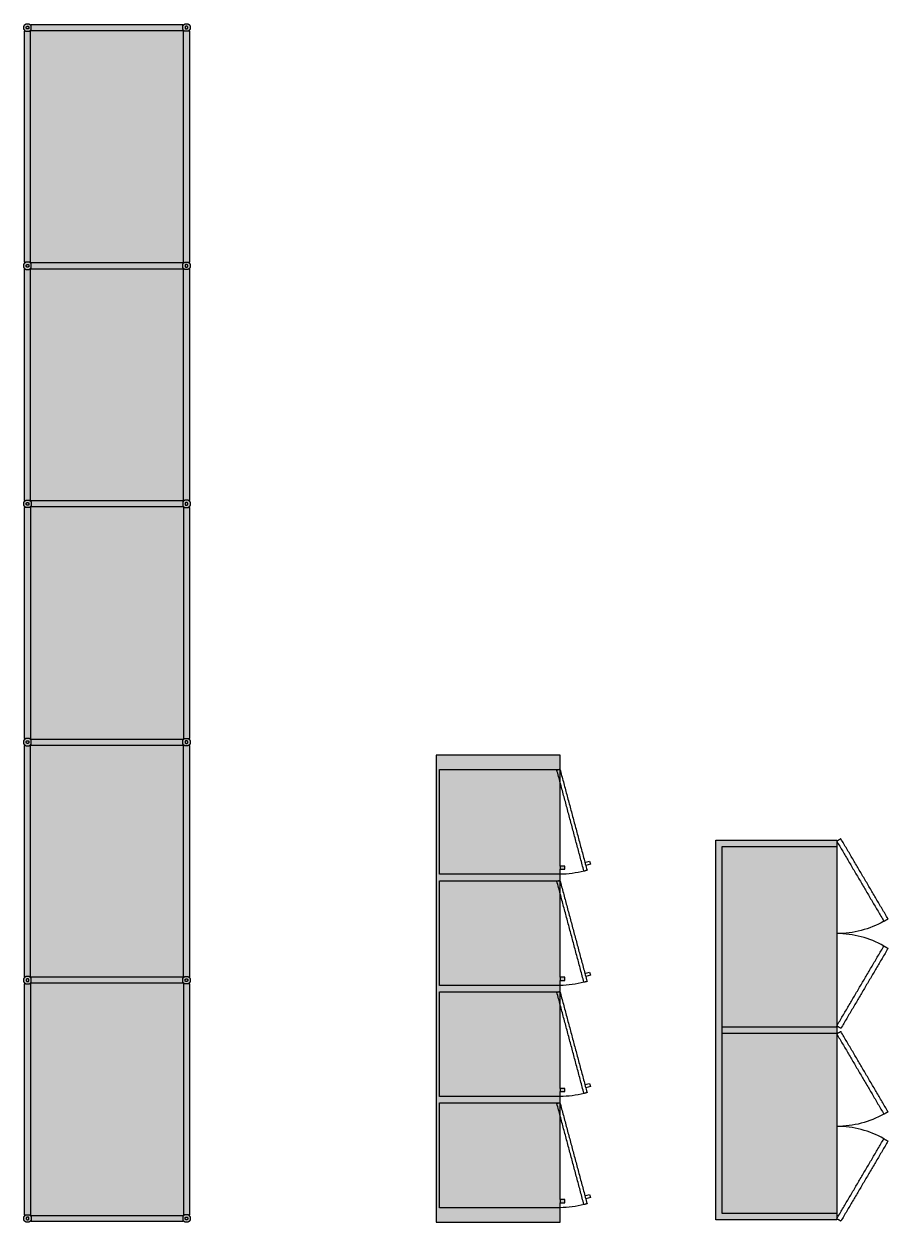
# Model space of a CAD drawing. Header units: metres. Extents: x -17 to 580, y -130 to 19.
# Drawn here: x 313.456 to 316.176, y -35.116 to -31.343 of the extents above; entities that cross this region are included whole.
import ezdxf

# ---------------------------------------------------------------- set-up
doc = ezdxf.new("R2010")
doc.units = ezdxf.units.M
doc.linetypes.add('Style Black Lines_4', pattern=[0])
doc.linetypes.add('Style Grey Lines_2', pattern=[0])
for name, color, linetype, true_color in [('Furniture', 7, 'Continuous', 0x7a8bf7), ('Imported blocks', 7, 'Continuous', 0x7a8bf7), ('Walls', 7, 'Continuous', 0xc7c7c7)]:
    doc.layers.add(name, color=color, linetype=linetype, true_color=true_color)

# ---------------------------------------------------------------- blocks, each defined once
blk = doc.blocks.new('Kallax 4x4')
at = {"layer": 'Imported blocks', "transparency": 33554483}
h = blk.add_hatch(color=256, dxfattribs=at)
edge = h.paths.add_edge_path(flags=0)
edge.add_spline(control_points=[(1.119, 0.0845), (0.957, 0.0845), (0.795, 0.0845)], knot_values=[0, 0, 0, 1, 1, 1], degree=2, periodic=0)
edge.add_spline(control_points=[(0.795, 0.0845), (0.787, 0.0845), (0.779, 0.0845)], knot_values=[0, 0, 0, 1, 1, 1], degree=2, periodic=0)
edge.add_spline(control_points=[(0.779, 0.0845), (0.779, 0.0772), (0.779, 0.07)], knot_values=[0, 0, 0, 1, 1, 1], degree=2, periodic=0)
edge.add_spline(control_points=[(0.779, 0.07), (0.774, 0.07), (0.769, 0.07)], knot_values=[0, 0, 0, 1, 1, 1], degree=2, periodic=0)
edge.add_spline(control_points=[(0.769, 0.07), (0.769, 0.0772), (0.769, 0.0845)], knot_values=[0, 0, 0, 1, 1, 1], degree=2, periodic=0)
edge.add_spline(control_points=[(0.769, 0.0845), (0.599, 0.0845), (0.429, 0.0845)], knot_values=[0, 0, 0, 1, 1, 1], degree=2, periodic=0)
edge.add_spline(control_points=[(0.429, 0.0845), (0.429, 0.0772), (0.429, 0.07)], knot_values=[0, 0, 0, 1, 1, 1], degree=2, periodic=0)
edge.add_spline(control_points=[(0.429, 0.07), (0.424, 0.07), (0.419, 0.07)], knot_values=[0, 0, 0, 1, 1, 1], degree=2, periodic=0)
edge.add_spline(control_points=[(0.419, 0.07), (0.419, 0.0772), (0.419, 0.0845)], knot_values=[0, 0, 0, 1, 1, 1], degree=2, periodic=0)
edge.add_spline(control_points=[(0.419, 0.0845), (0.267, 0.0845), (0.115, 0.0845)], knot_values=[0, 0, 0, 1, 1, 1], degree=2, periodic=0)
edge.add_spline(control_points=[(0.115, 0.0845), (0.0925, 0.0845), (0.07, 0.0845)], knot_values=[0, 0, 0, 1, 1, 1], degree=2, periodic=0)
edge.add_spline(control_points=[(0.07, 0.0845), (0.07, 0.2795), (0.07, 0.4745)], knot_values=[0, 0, 0, 1, 1, 1], degree=2, periodic=0)
edge.add_spline(control_points=[(0.07, 0.4745), (0.805, 0.4745), (1.54, 0.4745)], knot_values=[0, 0, 0, 1, 1, 1], degree=2, periodic=0)
edge.add_spline(control_points=[(1.54, 0.4745), (1.54, 0.2795), (1.54, 0.0845)], knot_values=[0, 0, 0, 1, 1, 1], degree=2, periodic=0)
edge.add_spline(control_points=[(1.54, 0.0845), (1.5095, 0.0845), (1.479, 0.0845)], knot_values=[0, 0, 0, 1, 1, 1], degree=2, periodic=0)
edge.add_spline(control_points=[(1.479, 0.0845), (1.479, 0.0772), (1.479, 0.07)], knot_values=[0, 0, 0, 1, 1, 1], degree=2, periodic=0)
edge.add_spline(control_points=[(1.479, 0.07), (1.474, 0.07), (1.469, 0.07)], knot_values=[0, 0, 0, 1, 1, 1], degree=2, periodic=0)
edge.add_spline(control_points=[(1.469, 0.07), (1.469, 0.0772), (1.469, 0.0845)], knot_values=[0, 0, 0, 1, 1, 1], degree=2, periodic=0)
edge.add_spline(control_points=[(1.469, 0.0845), (1.299, 0.0845), (1.129, 0.0845)], knot_values=[0, 0, 0, 1, 1, 1], degree=2, periodic=0)
edge.add_spline(control_points=[(1.129, 0.0845), (1.129, 0.0772), (1.129, 0.07)], knot_values=[0, 0, 0, 1, 1, 1], degree=2, periodic=0)
edge.add_spline(control_points=[(1.129, 0.07), (1.124, 0.07), (1.119, 0.07)], knot_values=[0, 0, 0, 1, 1, 1], degree=2, periodic=0)
edge.add_spline(control_points=[(1.119, 0.07), (1.119, 0.0772), (1.119, 0.0845)], knot_values=[0, 0, 0, 1, 1, 1], degree=2, periodic=0)
at = {"layer": 'Imported blocks', "linetype": 'Style Grey Lines_2'}
for points in [[(0.115, 0.4645), (0.115, 0.0845)], [(0.445, 0.4645), (0.115, 0.4645)], [(0.445, 0.0845), (0.445, 0.4645)], [(0.465, 0.4645), (0.465, 0.0845)], [(0.795, 0.4645), (0.465, 0.4645)], [(0.795, 0.0845), (0.795, 0.4645)], [(0.815, 0.4645), (0.815, 0.0845)], [(1.145, 0.4645), (0.815, 0.4645)], [(1.145, 0.0845), (1.145, 0.4645)], [(1.165, 0.4645), (1.165, 0.0845)], [(1.495, 0.4645), (1.165, 0.4645)], [(1.495, 0.0845), (1.495, 0.4645)], [(0.4073, 0.0065), (0.4035, -0.008)], [(0.4131, -0.0106), (0.417, 0.0039)], [(0.7573, 0.0065), (0.7535, -0.008)], [(0.7631, -0.0106), (0.767, 0.0039)], [(1.1073, 0.0065), (1.1035, -0.008)], [(1.1131, -0.0106), (1.117, 0.0039)], [(1.4573, 0.0065), (1.4535, -0.008)], [(1.4631, -0.0106), (1.467, 0.0039)], [(0.4035, -0.008), (0.4131, -0.0106)], [(0.7535, -0.008), (0.7631, -0.0106)], [(1.1035, -0.008), (1.1131, -0.0106)], [(1.4535, -0.008), (1.4631, -0.0106)]]:
    blk.add_lwpolyline(points, dxfattribs=at)
at = {"layer": 'Imported blocks', "linetype": 'Style Black Lines_4'}
for points in [[(0.419, 0.0845), (0.429, 0.0845)], [(1.119, 0.0845), (1.129, 0.0845)], [(1.469, 0.0845), (1.479, 0.0845)]]:
    blk.add_lwpolyline(points, dxfattribs=at)
at = {"layer": 'Imported blocks'}
for points, degree in [([(0.07, 0.0845), (0.07, 0.2795), (0.07, 0.4745)], 2), ([(0.07, 0.4745), (0.805, 0.4745), (1.54, 0.4745)], 2), ([(1.54, 0.4745), (1.54, 0.2795), (1.54, 0.0845)], 2), ([(0.115, 0.0845), (0.0925, 0.0845), (0.07, 0.0845)], 2), ([(0.1139, 0.0857), (0.1137, 0.0852), (0.1143, 0.085)], 2), ([(0.1161, 0.0943), (0.115, 0.09), (0.1139, 0.0857)], 2), ([(0.1143, 0.085), (0.2731, 0.0425), (0.4319, -0.0001)], 2), ([(0.419, 0.0845), (0.267, 0.0845), (0.115, 0.0845)], 2), ([(0.1169, 0.0947), (0.1163, 0.0948), (0.1161, 0.0943)], 2), ([(0.4345, 0.0096), (0.2757, 0.0521), (0.1169, 0.0947)], 2), ([(0.419, 0.07), (0.419, 0.0772), (0.419, 0.0845)], 2), ([(0.769, 0.0845), (0.599, 0.0845), (0.429, 0.0845)], 2), ([(0.429, 0.0845), (0.429, 0.0772), (0.429, 0.07)], 2), ([(0.4349, 0.0088), (0.4412, 0.0336), (0.4446, 0.059), (0.445, 0.0845)], 3), ([(0.4639, 0.0857), (0.4637, 0.0852), (0.4643, 0.085)], 2), ([(0.4661, 0.0943), (0.465, 0.09), (0.4639, 0.0857)], 2), ([(0.4643, 0.085), (0.6231, 0.0425), (0.7819, -0.0001)], 2), ([(0.4669, 0.0947), (0.4663, 0.0948), (0.4661, 0.0943)], 2), ([(0.7845, 0.0096), (0.6257, 0.0521), (0.4669, 0.0947)], 2), ([(0.769, 0.07), (0.769, 0.0772), (0.769, 0.0845)], 2), ([(0.769, 0.0845), (0.774, 0.0845), (0.779, 0.0845)], 2), ([(0.795, 0.0845), (0.787, 0.0845), (0.779, 0.0845)], 2), ([(0.779, 0.0845), (0.779, 0.0772), (0.779, 0.07)], 2), ([(0.7849, 0.0088), (0.7912, 0.0336), (0.7946, 0.059), (0.795, 0.0845)], 3), ([(1.119, 0.0845), (0.957, 0.0845), (0.795, 0.0845)], 2), ([(0.8139, 0.0857), (0.8137, 0.0852), (0.8143, 0.085)], 2), ([(0.8161, 0.0943), (0.815, 0.09), (0.8139, 0.0857)], 2), ([(0.8143, 0.085), (0.9731, 0.0425), (1.1319, -0.0001)], 2), ([(0.8169, 0.0947), (0.8163, 0.0948), (0.8161, 0.0943)], 2), ([(1.1345, 0.0096), (0.9757, 0.0521), (0.8169, 0.0947)], 2), ([(1.119, 0.07), (1.119, 0.0772), (1.119, 0.0845)], 2), ([(1.469, 0.0845), (1.299, 0.0845), (1.129, 0.0845)], 2), ([(1.129, 0.0845), (1.129, 0.0772), (1.129, 0.07)], 2), ([(1.1349, 0.0088), (1.1412, 0.0336), (1.1446, 0.059), (1.145, 0.0845)], 3), ([(1.1639, 0.0857), (1.1637, 0.0852), (1.1643, 0.085)], 2), ([(1.1661, 0.0943), (1.165, 0.09), (1.1639, 0.0857)], 2), ([(1.1643, 0.085), (1.3231, 0.0425), (1.4819, -0.0001)], 2), ([(1.1669, 0.0947), (1.1663, 0.0948), (1.1661, 0.0943)], 2), ([(1.4845, 0.0096), (1.3257, 0.0521), (1.1669, 0.0947)], 2), ([(1.469, 0.07), (1.469, 0.0772), (1.469, 0.0845)], 2), ([(1.54, 0.0845), (1.5095, 0.0845), (1.479, 0.0845)], 2), ([(1.479, 0.0845), (1.479, 0.0772), (1.479, 0.07)], 2), ([(1.4849, 0.0088), (1.4912, 0.0336), (1.4946, 0.059), (1.495, 0.0845)], 3), ([(0.429, 0.07), (0.424, 0.07), (0.419, 0.07)], 2), ([(0.779, 0.07), (0.774, 0.07), (0.769, 0.07)], 2), ([(1.129, 0.07), (1.124, 0.07), (1.119, 0.07)], 2), ([(1.479, 0.07), (1.474, 0.07), (1.469, 0.07)], 2), ([(0.4319, -0.0001), (0.4325, -0.0002), (0.4326, 0.0003)], 2), ([(0.4326, 0.0003), (0.4338, 0.0046), (0.4349, 0.0088)], 2), ([(0.4349, 0.0088), (0.435, 0.0094), (0.4345, 0.0096)], 2), ([(0.7819, -0.0001), (0.7825, -0.0002), (0.7826, 0.0003)], 2), ([(0.7826, 0.0003), (0.7838, 0.0046), (0.7849, 0.0088)], 2), ([(0.7849, 0.0088), (0.785, 0.0094), (0.7845, 0.0096)], 2), ([(1.1319, -0.0001), (1.1325, -0.0002), (1.1326, 0.0003)], 2), ([(1.1326, 0.0003), (1.1338, 0.0046), (1.1349, 0.0088)], 2), ([(1.1349, 0.0088), (1.135, 0.0094), (1.1345, 0.0096)], 2), ([(1.4819, -0.0001), (1.4825, -0.0002), (1.4826, 0.0003)], 2), ([(1.4826, 0.0003), (1.4838, 0.0046), (1.4849, 0.0088)], 2), ([(1.4849, 0.0088), (1.485, 0.0094), (1.4845, 0.0096)], 2)]:
    blk.add_open_spline(points, degree=degree, dxfattribs=at)
blk = doc.blocks.new('Rockwell storage S')
at = {"layer": 'Imported blocks', "transparency": 33554483}
h = blk.add_hatch(color=256, dxfattribs=at)
edge = h.paths.add_edge_path(flags=0)
edge.add_spline(control_points=[(1.2892, 0.451), (0.6796, 0.451), (0.07, 0.451)], knot_values=[0, 0, 0, 1, 1, 1], degree=2, periodic=0)
edge.add_spline(control_points=[(0.07, 0.451), (0.07, 0.2605), (0.07, 0.07)], knot_values=[0, 0, 0, 1, 1, 1], degree=2, periodic=0)
edge.add_spline(control_points=[(0.07, 0.07), (0.6796, 0.07), (1.2892, 0.07)], knot_values=[0, 0, 0, 1, 1, 1], degree=2, periodic=0)
edge.add_spline(control_points=[(1.2892, 0.07), (1.2892, 0.2605), (1.2892, 0.451)], knot_values=[0, 0, 0, 1, 1, 1], degree=2, periodic=0)
at = {"layer": 'Imported blocks', "linetype": 'Style Grey Lines_2'}
for points in [[(0.6696, 0.431), (0.6696, 0.07)], [(0.6896, 0.431), (0.6896, 0.07)]]:
    blk.add_lwpolyline(points, dxfattribs=at)
at = {"layer": 'Imported blocks'}
for points, degree in [([(1.2892, 0.451), (0.6796, 0.451), (0.07, 0.451)], 2), ([(0.07, 0.451), (0.07, 0.2605), (0.07, 0.07)], 2), ([(1.2692, 0.431), (0.6796, 0.431), (0.09, 0.431)], 2), ([(0.09, 0.431), (0.09, 0.2505), (0.09, 0.07)], 2), ([(1.2692, 0.07), (1.2692, 0.2505), (1.2692, 0.431)], 2), ([(1.2892, 0.07), (1.2892, 0.2605), (1.2892, 0.451)], 2), ([(0.0657, 0.057), (0.0694, 0.0635), (0.0732, 0.07)], 2), ([(0.3228, -0.0914), (0.1942, -0.0172), (0.0657, 0.057)], 2), ([(0.07, 0.07), (0.6796, 0.07), (1.2892, 0.07)], 2), ([(0.0732, 0.07), (0.2017, -0.0042), (0.3303, -0.0784)], 2), ([(0.3303, -0.0784), (0.3564, -0.0331), (0.37, 0.0177), (0.37, 0.07)], 3), ([(0.4098, -0.0784), (0.3836, -0.0331), (0.37, 0.0177), (0.37, 0.07)], 3), ([(0.6669, 0.07), (0.5384, -0.0042), (0.4098, -0.0784)], 2), ([(0.4173, -0.0914), (0.5459, -0.0172), (0.6744, 0.057)], 2), ([(0.6744, 0.057), (0.6706, 0.0635), (0.6669, 0.07)], 2), ([(0.6848, 0.057), (0.6886, 0.0635), (0.6923, 0.07)], 2), ([(0.9419, -0.0914), (0.8133, -0.0172), (0.6848, 0.057)], 2), ([(0.6923, 0.07), (0.8208, -0.0042), (0.9494, -0.0784)], 2), ([(0.9494, -0.0784), (0.9756, -0.0331), (0.9892, 0.0177), (0.9892, 0.07)], 3), ([(1.0289, -0.0784), (1.0028, -0.0331), (0.9892, 0.0177), (0.9892, 0.07)], 3), ([(1.286, 0.07), (1.1575, -0.0042), (1.0289, -0.0784)], 2), ([(1.0364, -0.0914), (1.165, -0.0172), (1.2935, 0.057)], 2), ([(1.2935, 0.057), (1.2898, 0.0635), (1.286, 0.07)], 2), ([(0.3303, -0.0784), (0.3265, -0.0849), (0.3228, -0.0914)], 2), ([(0.4098, -0.0784), (0.4136, -0.0849), (0.4173, -0.0914)], 2), ([(0.9494, -0.0784), (0.9456, -0.0849), (0.9419, -0.0914)], 2), ([(1.0289, -0.0784), (1.0327, -0.0849), (1.0364, -0.0914)], 2)]:
    blk.add_open_spline(points, degree=degree, dxfattribs=at)
blk = doc.blocks.new('Haller shelving')
at = {"layer": 'Imported blocks', "transparency": 33554483}
h = blk.add_hatch(color=256, dxfattribs=at)
edge = h.paths.add_edge_path(flags=0)
edge.add_spline(control_points=[(2.3764, 0.12), (2.3737, 0.1212), (2.3718, 0.1235)], knot_values=[0, 0, 0, 1, 1, 1], degree=2, periodic=0)
edge.add_spline(control_points=[(2.3718, 0.1235), (2.371, 0.1227), (2.3702, 0.1219)], knot_values=[0, 0, 0, 1, 1, 1], degree=2, periodic=0)
edge.add_spline(control_points=[(2.3702, 0.1219), (2.0065, 0.1219), (1.6427, 0.1219)], knot_values=[0, 0, 0, 1, 1, 1], degree=2, periodic=0)
edge.add_spline(control_points=[(1.6427, 0.1219), (1.6419, 0.1228), (1.6411, 0.1236)], knot_values=[0, 0, 0, 1, 1, 1], degree=2, periodic=0)
edge.add_spline(control_points=[(1.6411, 0.1236), (1.6392, 0.1212), (1.6364, 0.12)], knot_values=[0, 0, 0, 1, 1, 1], degree=2, periodic=0)
edge.add_spline(control_points=[(1.6364, 0.12), (1.6314, 0.12), (1.6264, 0.12)], knot_values=[0, 0, 0, 1, 1, 1], degree=2, periodic=0)
edge.add_spline(control_points=[(1.6264, 0.12), (1.6236, 0.1212), (1.6217, 0.1236)], knot_values=[0, 0, 0, 1, 1, 1], degree=2, periodic=0)
edge.add_spline(control_points=[(1.6217, 0.1236), (1.6209, 0.1228), (1.6201, 0.1219)], knot_values=[0, 0, 0, 1, 1, 1], degree=2, periodic=0)
edge.add_spline(control_points=[(1.6201, 0.1219), (1.2564, 0.1219), (0.8927, 0.1219)], knot_values=[0, 0, 0, 1, 1, 1], degree=2, periodic=0)
edge.add_spline(control_points=[(0.8927, 0.1219), (0.8919, 0.1227), (0.8911, 0.1235)], knot_values=[0, 0, 0, 1, 1, 1], degree=2, periodic=0)
edge.add_spline(control_points=[(0.8911, 0.1235), (0.8892, 0.1212), (0.8864, 0.12)], knot_values=[0, 0, 0, 1, 1, 1], degree=2, periodic=0)
edge.add_spline(control_points=[(0.8864, 0.12), (0.8814, 0.12), (0.8764, 0.12)], knot_values=[0, 0, 0, 1, 1, 1], degree=2, periodic=0)
edge.add_spline(control_points=[(0.8764, 0.12), (0.8737, 0.1212), (0.8718, 0.1235)], knot_values=[0, 0, 0, 1, 1, 1], degree=2, periodic=0)
edge.add_spline(control_points=[(0.8718, 0.1235), (0.871, 0.1227), (0.8702, 0.1219)], knot_values=[0, 0, 0, 1, 1, 1], degree=2, periodic=0)
edge.add_spline(control_points=[(0.8702, 0.1219), (0.5065, 0.1219), (0.1428, 0.1219)], knot_values=[0, 0, 0, 1, 1, 1], degree=2, periodic=0)
edge.add_spline(control_points=[(0.1428, 0.1219), (0.142, 0.1228), (0.1411, 0.1236)], knot_values=[0, 0, 0, 1, 1, 1], degree=2, periodic=0)
edge.add_spline(control_points=[(0.1411, 0.1236), (0.1392, 0.1212), (0.1365, 0.12)], knot_values=[0, 0, 0, 1, 1, 1], degree=2, periodic=0)
edge.add_spline(control_points=[(0.1365, 0.12), (0.1314, 0.12), (0.1264, 0.12)], knot_values=[0, 0, 0, 1, 1, 1], degree=2, periodic=0)
edge.add_spline(control_points=[(0.1264, 0.12), (0.1219, 0.1219), (0.12, 0.1264)], knot_values=[0, 0, 0, 1, 1, 1], degree=2, periodic=0)
edge.add_spline(control_points=[(0.12, 0.1264), (0.12, 0.1314), (0.12, 0.1364)], knot_values=[0, 0, 0, 1, 1, 1], degree=2, periodic=0)
edge.add_spline(control_points=[(0.12, 0.1364), (0.1212, 0.1392), (0.1236, 0.1411)], knot_values=[0, 0, 0, 1, 1, 1], degree=2, periodic=0)
edge.add_spline(control_points=[(0.1236, 0.1411), (0.1228, 0.142), (0.1219, 0.1428)], knot_values=[0, 0, 0, 1, 1, 1], degree=2, periodic=0)
edge.add_spline(control_points=[(0.1219, 0.1428), (0.1219, 0.3814), (0.1219, 0.6201)], knot_values=[0, 0, 0, 1, 1, 1], degree=2, periodic=0)
edge.add_spline(control_points=[(0.1219, 0.6201), (0.1228, 0.6209), (0.1236, 0.6217)], knot_values=[0, 0, 0, 1, 1, 1], degree=2, periodic=0)
edge.add_spline(control_points=[(0.1236, 0.6217), (0.1212, 0.6236), (0.12, 0.6264)], knot_values=[0, 0, 0, 1, 1, 1], degree=2, periodic=0)
edge.add_spline(control_points=[(0.12, 0.6264), (0.12, 0.6314), (0.12, 0.6364)], knot_values=[0, 0, 0, 1, 1, 1], degree=2, periodic=0)
edge.add_spline(control_points=[(0.12, 0.6364), (0.1219, 0.6409), (0.1264, 0.6429)], knot_values=[0, 0, 0, 1, 1, 1], degree=2, periodic=0)
edge.add_spline(control_points=[(0.1264, 0.6429), (0.1314, 0.6429), (0.1365, 0.6429)], knot_values=[0, 0, 0, 1, 1, 1], degree=2, periodic=0)
edge.add_spline(control_points=[(0.1365, 0.6429), (0.1392, 0.6417), (0.1411, 0.6393)], knot_values=[0, 0, 0, 1, 1, 1], degree=2, periodic=0)
edge.add_spline(control_points=[(0.1411, 0.6393), (0.142, 0.6401), (0.1428, 0.6409)], knot_values=[0, 0, 0, 1, 1, 1], degree=2, periodic=0)
edge.add_spline(control_points=[(0.1428, 0.6409), (0.5065, 0.6409), (0.8702, 0.6409)], knot_values=[0, 0, 0, 1, 1, 1], degree=2, periodic=0)
edge.add_spline(control_points=[(0.8702, 0.6409), (0.871, 0.6402), (0.8718, 0.6394)], knot_values=[0, 0, 0, 1, 1, 1], degree=2, periodic=0)
edge.add_spline(control_points=[(0.8718, 0.6394), (0.8737, 0.6417), (0.8764, 0.6429)], knot_values=[0, 0, 0, 1, 1, 1], degree=2, periodic=0)
edge.add_spline(control_points=[(0.8764, 0.6429), (0.8814, 0.6429), (0.8864, 0.6429)], knot_values=[0, 0, 0, 1, 1, 1], degree=2, periodic=0)
edge.add_spline(control_points=[(0.8864, 0.6429), (0.8892, 0.6417), (0.8911, 0.6394)], knot_values=[0, 0, 0, 1, 1, 1], degree=2, periodic=0)
edge.add_spline(control_points=[(0.8911, 0.6394), (0.8919, 0.6402), (0.8927, 0.6409)], knot_values=[0, 0, 0, 1, 1, 1], degree=2, periodic=0)
edge.add_spline(control_points=[(0.8927, 0.6409), (1.2564, 0.6409), (1.6201, 0.6409)], knot_values=[0, 0, 0, 1, 1, 1], degree=2, periodic=0)
edge.add_spline(control_points=[(1.6201, 0.6409), (1.6209, 0.6401), (1.6217, 0.6393)], knot_values=[0, 0, 0, 1, 1, 1], degree=2, periodic=0)
edge.add_spline(control_points=[(1.6217, 0.6393), (1.6236, 0.6417), (1.6264, 0.6429)], knot_values=[0, 0, 0, 1, 1, 1], degree=2, periodic=0)
edge.add_spline(control_points=[(1.6264, 0.6429), (1.6314, 0.6429), (1.6364, 0.6429)], knot_values=[0, 0, 0, 1, 1, 1], degree=2, periodic=0)
edge.add_spline(control_points=[(1.6364, 0.6429), (1.6392, 0.6417), (1.6411, 0.6393)], knot_values=[0, 0, 0, 1, 1, 1], degree=2, periodic=0)
edge.add_spline(control_points=[(1.6411, 0.6393), (1.6419, 0.6401), (1.6427, 0.6409)], knot_values=[0, 0, 0, 1, 1, 1], degree=2, periodic=0)
edge.add_spline(control_points=[(1.6427, 0.6409), (2.0065, 0.6409), (2.3702, 0.6409)], knot_values=[0, 0, 0, 1, 1, 1], degree=2, periodic=0)
edge.add_spline(control_points=[(2.3702, 0.6409), (2.371, 0.6402), (2.3718, 0.6394)], knot_values=[0, 0, 0, 1, 1, 1], degree=2, periodic=0)
edge.add_spline(control_points=[(2.3718, 0.6394), (2.3737, 0.6417), (2.3764, 0.6429)], knot_values=[0, 0, 0, 1, 1, 1], degree=2, periodic=0)
edge.add_spline(control_points=[(2.3764, 0.6429), (2.3814, 0.6429), (2.3864, 0.6429)], knot_values=[0, 0, 0, 1, 1, 1], degree=2, periodic=0)
edge.add_spline(control_points=[(2.3864, 0.6429), (2.3892, 0.6417), (2.3911, 0.6394)], knot_values=[0, 0, 0, 1, 1, 1], degree=2, periodic=0)
edge.add_spline(control_points=[(2.3911, 0.6394), (2.3919, 0.6402), (2.3926, 0.6409)], knot_values=[0, 0, 0, 1, 1, 1], degree=2, periodic=0)
edge.add_spline(control_points=[(2.3926, 0.6409), (2.7564, 0.6409), (3.1201, 0.6409)], knot_values=[0, 0, 0, 1, 1, 1], degree=2, periodic=0)
edge.add_spline(control_points=[(3.1201, 0.6409), (3.1209, 0.6401), (3.1217, 0.6393)], knot_values=[0, 0, 0, 1, 1, 1], degree=2, periodic=0)
edge.add_spline(control_points=[(3.1217, 0.6393), (3.1236, 0.6417), (3.1264, 0.6429)], knot_values=[0, 0, 0, 1, 1, 1], degree=2, periodic=0)
edge.add_spline(control_points=[(3.1264, 0.6429), (3.1314, 0.6429), (3.1364, 0.6429)], knot_values=[0, 0, 0, 1, 1, 1], degree=2, periodic=0)
edge.add_spline(control_points=[(3.1364, 0.6429), (3.1392, 0.6417), (3.1411, 0.6394)], knot_values=[0, 0, 0, 1, 1, 1], degree=2, periodic=0)
edge.add_spline(control_points=[(3.1411, 0.6394), (3.1418, 0.6402), (3.1426, 0.6409)], knot_values=[0, 0, 0, 1, 1, 1], degree=2, periodic=0)
edge.add_spline(control_points=[(3.1426, 0.6409), (3.5063, 0.6409), (3.8701, 0.6409)], knot_values=[0, 0, 0, 1, 1, 1], degree=2, periodic=0)
edge.add_spline(control_points=[(3.8701, 0.6409), (3.8709, 0.6401), (3.8717, 0.6393)], knot_values=[0, 0, 0, 1, 1, 1], degree=2, periodic=0)
edge.add_spline(control_points=[(3.8717, 0.6393), (3.8736, 0.6417), (3.8764, 0.6429)], knot_values=[0, 0, 0, 1, 1, 1], degree=2, periodic=0)
edge.add_spline(control_points=[(3.8764, 0.6429), (3.8814, 0.6429), (3.8864, 0.6429)], knot_values=[0, 0, 0, 1, 1, 1], degree=2, periodic=0)
edge.add_spline(control_points=[(3.8864, 0.6429), (3.8909, 0.6409), (3.8928, 0.6364)], knot_values=[0, 0, 0, 1, 1, 1], degree=2, periodic=0)
edge.add_spline(control_points=[(3.8928, 0.6364), (3.8928, 0.6314), (3.8928, 0.6264)], knot_values=[0, 0, 0, 1, 1, 1], degree=2, periodic=0)
edge.add_spline(control_points=[(3.8928, 0.6264), (3.8916, 0.6236), (3.8893, 0.6217)], knot_values=[0, 0, 0, 1, 1, 1], degree=2, periodic=0)
edge.add_spline(control_points=[(3.8893, 0.6217), (3.8901, 0.6209), (3.8909, 0.6201)], knot_values=[0, 0, 0, 1, 1, 1], degree=2, periodic=0)
edge.add_spline(control_points=[(3.8909, 0.6201), (3.8909, 0.3814), (3.8909, 0.1428)], knot_values=[0, 0, 0, 1, 1, 1], degree=2, periodic=0)
edge.add_spline(control_points=[(3.8909, 0.1428), (3.8901, 0.142), (3.8893, 0.1411)], knot_values=[0, 0, 0, 1, 1, 1], degree=2, periodic=0)
edge.add_spline(control_points=[(3.8893, 0.1411), (3.8916, 0.1392), (3.8928, 0.1364)], knot_values=[0, 0, 0, 1, 1, 1], degree=2, periodic=0)
edge.add_spline(control_points=[(3.8928, 0.1364), (3.8928, 0.1314), (3.8928, 0.1264)], knot_values=[0, 0, 0, 1, 1, 1], degree=2, periodic=0)
edge.add_spline(control_points=[(3.8928, 0.1264), (3.8909, 0.1219), (3.8864, 0.12)], knot_values=[0, 0, 0, 1, 1, 1], degree=2, periodic=0)
edge.add_spline(control_points=[(3.8864, 0.12), (3.8814, 0.12), (3.8764, 0.12)], knot_values=[0, 0, 0, 1, 1, 1], degree=2, periodic=0)
edge.add_spline(control_points=[(3.8764, 0.12), (3.8736, 0.1212), (3.8717, 0.1236)], knot_values=[0, 0, 0, 1, 1, 1], degree=2, periodic=0)
edge.add_spline(control_points=[(3.8717, 0.1236), (3.8709, 0.1228), (3.8701, 0.1219)], knot_values=[0, 0, 0, 1, 1, 1], degree=2, periodic=0)
edge.add_spline(control_points=[(3.8701, 0.1219), (3.5063, 0.1219), (3.1426, 0.1219)], knot_values=[0, 0, 0, 1, 1, 1], degree=2, periodic=0)
edge.add_spline(control_points=[(3.1426, 0.1219), (3.1418, 0.1227), (3.1411, 0.1235)], knot_values=[0, 0, 0, 1, 1, 1], degree=2, periodic=0)
edge.add_spline(control_points=[(3.1411, 0.1235), (3.1392, 0.1212), (3.1364, 0.12)], knot_values=[0, 0, 0, 1, 1, 1], degree=2, periodic=0)
edge.add_spline(control_points=[(3.1364, 0.12), (3.1314, 0.12), (3.1264, 0.12)], knot_values=[0, 0, 0, 1, 1, 1], degree=2, periodic=0)
edge.add_spline(control_points=[(3.1264, 0.12), (3.1236, 0.1212), (3.1217, 0.1236)], knot_values=[0, 0, 0, 1, 1, 1], degree=2, periodic=0)
edge.add_spline(control_points=[(3.1217, 0.1236), (3.1209, 0.1228), (3.1201, 0.1219)], knot_values=[0, 0, 0, 1, 1, 1], degree=2, periodic=0)
edge.add_spline(control_points=[(3.1201, 0.1219), (2.7564, 0.1219), (2.3926, 0.1219)], knot_values=[0, 0, 0, 1, 1, 1], degree=2, periodic=0)
edge.add_spline(control_points=[(2.3926, 0.1219), (2.3919, 0.1227), (2.3911, 0.1235)], knot_values=[0, 0, 0, 1, 1, 1], degree=2, periodic=0)
edge.add_spline(control_points=[(2.3911, 0.1235), (2.3892, 0.1212), (2.3864, 0.12)], knot_values=[0, 0, 0, 1, 1, 1], degree=2, periodic=0)
edge.add_spline(control_points=[(2.3864, 0.12), (2.3814, 0.12), (2.3764, 0.12)], knot_values=[0, 0, 0, 1, 1, 1], degree=2, periodic=0)
at = {"layer": 'Imported blocks'}
for points in [[(0.12, 0.6364), (0.1219, 0.6409), (0.1264, 0.6429)], [(0.1264, 0.6429), (0.1314, 0.6429), (0.1365, 0.6429)], [(0.1365, 0.6429), (0.1392, 0.6417), (0.1411, 0.6393)], [(0.8718, 0.6394), (0.8737, 0.6417), (0.8764, 0.6429)], [(0.8764, 0.6429), (0.8814, 0.6429), (0.8864, 0.6429)], [(0.8864, 0.6429), (0.8892, 0.6417), (0.8911, 0.6394)], [(1.6217, 0.6393), (1.6236, 0.6417), (1.6264, 0.6429)], [(1.6264, 0.6429), (1.6314, 0.6429), (1.6364, 0.6429)], [(1.6364, 0.6429), (1.6392, 0.6417), (1.6411, 0.6393)], [(2.3718, 0.6394), (2.3737, 0.6417), (2.3764, 0.6429)], [(2.3764, 0.6429), (2.3814, 0.6429), (2.3864, 0.6429)], [(2.3864, 0.6429), (2.3892, 0.6417), (2.3911, 0.6394)], [(3.1217, 0.6393), (3.1236, 0.6417), (3.1264, 0.6429)], [(3.1264, 0.6429), (3.1314, 0.6429), (3.1364, 0.6429)], [(3.1364, 0.6429), (3.1392, 0.6417), (3.1411, 0.6394)], [(3.8717, 0.6393), (3.8736, 0.6417), (3.8764, 0.6429)], [(3.8764, 0.6429), (3.8814, 0.6429), (3.8864, 0.6429)], [(3.8864, 0.6429), (3.8909, 0.6409), (3.8928, 0.6364)], [(0.12, 0.6264), (0.12, 0.6314), (0.12, 0.6364)], [(0.1236, 0.6217), (0.1212, 0.6236), (0.12, 0.6264)], [(0.1219, 0.6201), (0.1228, 0.6209), (0.1236, 0.6217)], [(0.1219, 0.1428), (0.1219, 0.3814), (0.1219, 0.6201)], [(0.1264, 0.62), (0.1249, 0.6207), (0.1236, 0.6217)], [(0.1364, 0.62), (0.1314, 0.62), (0.1264, 0.62)], [(0.1314, 0.6357), (0.1272, 0.6357), (0.1272, 0.6314)], [(0.1272, 0.6314), (0.1272, 0.6272), (0.1314, 0.6272)], [(0.1357, 0.6314), (0.1357, 0.6357), (0.1314, 0.6357)], [(0.1314, 0.6272), (0.1357, 0.6272), (0.1357, 0.6314)], [(0.1429, 0.6264), (0.141, 0.6219), (0.1364, 0.62)], [(0.1393, 0.6217), (0.1401, 0.6209), (0.1409, 0.6201)], [(0.1409, 0.6201), (0.1409, 0.3814), (0.1409, 0.1428)], [(0.1411, 0.6393), (0.142, 0.6401), (0.1428, 0.6409)], [(0.1411, 0.6393), (0.1422, 0.638), (0.1429, 0.6364)], [(0.1428, 0.6219), (0.142, 0.6227), (0.1412, 0.6236)], [(0.1428, 0.6409), (0.5065, 0.6409), (0.8702, 0.6409)], [(0.8702, 0.6219), (0.5065, 0.6219), (0.1428, 0.6219)], [(0.1429, 0.6364), (0.1429, 0.6314), (0.1429, 0.6264)], [(0.8718, 0.6394), (0.8707, 0.638), (0.87, 0.6364)], [(0.87, 0.6364), (0.87, 0.6314), (0.87, 0.6264)], [(0.87, 0.6264), (0.8719, 0.6219), (0.8764, 0.62)], [(0.8702, 0.6409), (0.871, 0.6402), (0.8718, 0.6394)], [(0.8718, 0.6235), (0.871, 0.6227), (0.8702, 0.6219)], [(0.8719, 0.6201), (0.8727, 0.6209), (0.8736, 0.6217)], [(0.8719, 0.1428), (0.8719, 0.3814), (0.8719, 0.6201)], [(0.8764, 0.62), (0.8814, 0.62), (0.8864, 0.62)], [(0.8814, 0.6357), (0.8772, 0.6357), (0.8772, 0.6314)], [(0.8772, 0.6314), (0.8772, 0.6272), (0.8814, 0.6272)], [(0.8857, 0.6314), (0.8857, 0.6357), (0.8814, 0.6357)], [(0.8814, 0.6272), (0.8857, 0.6272), (0.8857, 0.6314)], [(0.8864, 0.62), (0.891, 0.6219), (0.8929, 0.6264)], [(0.8909, 0.6201), (0.8901, 0.6209), (0.8893, 0.6217)], [(0.8909, 0.1428), (0.8909, 0.3814), (0.8909, 0.6201)], [(0.8911, 0.6394), (0.8919, 0.6402), (0.8927, 0.6409)], [(0.8929, 0.6364), (0.8922, 0.638), (0.8911, 0.6394)], [(0.8911, 0.6235), (0.8919, 0.6227), (0.8927, 0.6219)], [(0.8927, 0.6409), (1.2564, 0.6409), (1.6201, 0.6409)], [(0.8927, 0.6219), (1.2564, 0.6219), (1.6201, 0.6219)], [(0.8929, 0.6264), (0.8929, 0.6314), (0.8929, 0.6364)], [(1.6217, 0.6393), (1.6207, 0.638), (1.62, 0.6364)], [(1.62, 0.6364), (1.62, 0.6314), (1.62, 0.6264)], [(1.62, 0.6264), (1.6219, 0.6219), (1.6264, 0.62)], [(1.6201, 0.6409), (1.6209, 0.6401), (1.6217, 0.6393)], [(1.6201, 0.6219), (1.6209, 0.6227), (1.6217, 0.6236)], [(1.6235, 0.6217), (1.6227, 0.6209), (1.6219, 0.6201)], [(1.6219, 0.6201), (1.6219, 0.3814), (1.6219, 0.1428)], [(1.6264, 0.62), (1.6314, 0.62), (1.6364, 0.62)], [(1.6272, 0.6314), (1.6272, 0.6357), (1.6314, 0.6357)], [(1.6314, 0.6272), (1.6272, 0.6272), (1.6272, 0.6314)], [(1.6314, 0.6357), (1.6357, 0.6357), (1.6357, 0.6314)], [(1.6357, 0.6314), (1.6357, 0.6272), (1.6314, 0.6272)], [(1.6364, 0.62), (1.6409, 0.6219), (1.6429, 0.6264)], [(1.6393, 0.6217), (1.6401, 0.6209), (1.6409, 0.6201)], [(1.6409, 0.6201), (1.6409, 0.3814), (1.6409, 0.1428)], [(1.6411, 0.6393), (1.6419, 0.6401), (1.6427, 0.6409)], [(1.6429, 0.6364), (1.6422, 0.638), (1.6411, 0.6393)], [(1.6427, 0.6219), (1.6419, 0.6227), (1.6411, 0.6236)], [(1.6427, 0.6409), (2.0065, 0.6409), (2.3702, 0.6409)], [(2.3702, 0.6219), (2.0065, 0.6219), (1.6427, 0.6219)], [(1.6429, 0.6264), (1.6429, 0.6314), (1.6429, 0.6364)], [(2.37, 0.6364), (2.3707, 0.638), (2.3718, 0.6394)], [(2.37, 0.6264), (2.37, 0.6314), (2.37, 0.6364)], [(2.3764, 0.62), (2.3719, 0.6219), (2.37, 0.6264)], [(2.3702, 0.6409), (2.371, 0.6402), (2.3718, 0.6394)], [(2.3717, 0.6235), (2.371, 0.6227), (2.3702, 0.6219)], [(2.3719, 0.6201), (2.3727, 0.6209), (2.3735, 0.6217)], [(2.3719, 0.1428), (2.3719, 0.3814), (2.3719, 0.6201)], [(2.3864, 0.62), (2.3814, 0.62), (2.3764, 0.62)], [(2.3772, 0.6314), (2.3772, 0.6357), (2.3814, 0.6357)], [(2.3814, 0.6272), (2.3772, 0.6272), (2.3772, 0.6314)], [(2.3814, 0.6357), (2.3857, 0.6357), (2.3857, 0.6314)], [(2.3857, 0.6314), (2.3857, 0.6272), (2.3814, 0.6272)], [(2.3929, 0.6264), (2.3909, 0.6219), (2.3864, 0.62)], [(2.3909, 0.6201), (2.3901, 0.6209), (2.3893, 0.6217)], [(2.3909, 0.1428), (2.3909, 0.3814), (2.3909, 0.6201)], [(2.3911, 0.6394), (2.3919, 0.6402), (2.3926, 0.6409)], [(2.3911, 0.6394), (2.3922, 0.638), (2.3929, 0.6364)], [(2.3911, 0.6235), (2.3919, 0.6227), (2.3926, 0.6219)], [(2.3926, 0.6409), (2.7564, 0.6409), (3.1201, 0.6409)], [(2.3926, 0.6219), (2.7564, 0.6219), (3.1201, 0.6219)], [(2.3929, 0.6364), (2.3929, 0.6314), (2.3929, 0.6264)], [(3.1217, 0.6393), (3.1206, 0.638), (3.12, 0.6364)], [(3.12, 0.6364), (3.12, 0.6314), (3.12, 0.6264)], [(3.12, 0.6264), (3.1219, 0.6219), (3.1264, 0.62)], [(3.1201, 0.6409), (3.1209, 0.6401), (3.1217, 0.6393)], [(3.1201, 0.6219), (3.1209, 0.6227), (3.1217, 0.6236)], [(3.1235, 0.6217), (3.1227, 0.6209), (3.1219, 0.6201)], [(3.1219, 0.6201), (3.1219, 0.3814), (3.1219, 0.1428)], [(3.1264, 0.62), (3.1314, 0.62), (3.1364, 0.62)], [(3.1271, 0.6314), (3.1271, 0.6357), (3.1314, 0.6357)], [(3.1314, 0.6272), (3.1271, 0.6272), (3.1271, 0.6314)], [(3.1314, 0.6357), (3.1356, 0.6357), (3.1356, 0.6314)], [(3.1356, 0.6314), (3.1356, 0.6272), (3.1314, 0.6272)], [(3.1364, 0.62), (3.1409, 0.6219), (3.1428, 0.6264)], [(3.1409, 0.6201), (3.1401, 0.6209), (3.1393, 0.6217)], [(3.1409, 0.1428), (3.1409, 0.3814), (3.1409, 0.6201)], [(3.1411, 0.6394), (3.1418, 0.6402), (3.1426, 0.6409)], [(3.1428, 0.6364), (3.1422, 0.638), (3.1411, 0.6394)], [(3.1411, 0.6235), (3.1419, 0.6227), (3.1426, 0.6219)], [(3.1426, 0.6409), (3.5063, 0.6409), (3.8701, 0.6409)], [(3.1426, 0.6219), (3.5063, 0.6219), (3.8701, 0.6219)], [(3.1428, 0.6264), (3.1428, 0.6314), (3.1428, 0.6364)], [(3.8717, 0.6393), (3.8706, 0.638), (3.87, 0.6364)], [(3.87, 0.6364), (3.87, 0.6314), (3.87, 0.6264)], [(3.87, 0.6264), (3.8719, 0.6219), (3.8764, 0.62)], [(3.8701, 0.6409), (3.8709, 0.6401), (3.8717, 0.6393)], [(3.8701, 0.6219), (3.8709, 0.6227), (3.8717, 0.6236)], [(3.8735, 0.6217), (3.8727, 0.6209), (3.8719, 0.6201)], [(3.8719, 0.6201), (3.8719, 0.3814), (3.8719, 0.1428)], [(3.8764, 0.62), (3.8814, 0.62), (3.8864, 0.62)], [(3.8771, 0.6314), (3.8771, 0.6357), (3.8814, 0.6357)], [(3.8814, 0.6272), (3.8771, 0.6272), (3.8771, 0.6314)], [(3.8814, 0.6357), (3.8856, 0.6357), (3.8856, 0.6314)], [(3.8856, 0.6314), (3.8856, 0.6272), (3.8814, 0.6272)], [(3.8864, 0.62), (3.888, 0.6207), (3.8893, 0.6217)], [(3.8928, 0.6264), (3.8916, 0.6236), (3.8893, 0.6217)], [(3.8893, 0.6217), (3.8901, 0.6209), (3.8909, 0.6201)], [(3.8909, 0.6201), (3.8909, 0.3814), (3.8909, 0.1428)], [(3.8928, 0.6364), (3.8928, 0.6314), (3.8928, 0.6264)], [(0.12, 0.1364), (0.1212, 0.1392), (0.1236, 0.1411)], [(0.12, 0.1264), (0.12, 0.1314), (0.12, 0.1364)], [(0.1264, 0.12), (0.1219, 0.1219), (0.12, 0.1264)], [(0.1236, 0.1411), (0.1228, 0.142), (0.1219, 0.1428)], [(0.1264, 0.1429), (0.1249, 0.1422), (0.1236, 0.1411)], [(0.1364, 0.1429), (0.1314, 0.1429), (0.1264, 0.1429)], [(0.1365, 0.12), (0.1314, 0.12), (0.1264, 0.12)], [(0.1272, 0.1314), (0.1272, 0.1357), (0.1314, 0.1357)], [(0.1314, 0.1272), (0.1272, 0.1272), (0.1272, 0.1314)], [(0.1314, 0.1357), (0.1357, 0.1357), (0.1357, 0.1314)], [(0.1357, 0.1314), (0.1357, 0.1272), (0.1314, 0.1272)], [(0.1429, 0.1365), (0.141, 0.141), (0.1364, 0.1429)], [(0.1411, 0.1236), (0.1392, 0.1212), (0.1365, 0.12)], [(0.1409, 0.1428), (0.1401, 0.142), (0.1393, 0.1412)], [(0.1411, 0.1236), (0.1422, 0.1249), (0.1429, 0.1264)], [(0.1428, 0.1219), (0.142, 0.1228), (0.1411, 0.1236)], [(0.1428, 0.1409), (0.142, 0.1401), (0.1412, 0.1393)], [(0.8702, 0.1409), (0.5065, 0.1409), (0.1428, 0.1409)], [(0.8702, 0.1219), (0.5065, 0.1219), (0.1428, 0.1219)], [(0.1429, 0.1264), (0.1429, 0.1314), (0.1429, 0.1365)], [(0.87, 0.1364), (0.8719, 0.141), (0.8764, 0.1429)], [(0.87, 0.1264), (0.87, 0.1314), (0.87, 0.1364)], [(0.8718, 0.1235), (0.8707, 0.1249), (0.87, 0.1264)], [(0.8718, 0.1394), (0.871, 0.1402), (0.8702, 0.1409)], [(0.8718, 0.1235), (0.871, 0.1227), (0.8702, 0.1219)], [(0.8764, 0.12), (0.8737, 0.1212), (0.8718, 0.1235)], [(0.8736, 0.1412), (0.8727, 0.142), (0.8719, 0.1428)], [(0.8764, 0.1429), (0.8814, 0.1429), (0.8864, 0.1429)], [(0.8864, 0.12), (0.8814, 0.12), (0.8764, 0.12)], [(0.8772, 0.1314), (0.8772, 0.1357), (0.8814, 0.1357)], [(0.8814, 0.1272), (0.8772, 0.1272), (0.8772, 0.1314)], [(0.8814, 0.1357), (0.8857, 0.1357), (0.8857, 0.1314)], [(0.8857, 0.1314), (0.8857, 0.1272), (0.8814, 0.1272)], [(0.8864, 0.1429), (0.891, 0.141), (0.8929, 0.1364)], [(0.8911, 0.1235), (0.8892, 0.1212), (0.8864, 0.12)], [(0.8893, 0.1412), (0.8901, 0.142), (0.8909, 0.1428)], [(0.8911, 0.1394), (0.8919, 0.1402), (0.8927, 0.1409)], [(0.8929, 0.1264), (0.8922, 0.1249), (0.8911, 0.1235)], [(0.8927, 0.1219), (0.8919, 0.1227), (0.8911, 0.1235)], [(0.8927, 0.1409), (1.2564, 0.1409), (1.6201, 0.1409)], [(1.6201, 0.1219), (1.2564, 0.1219), (0.8927, 0.1219)], [(0.8929, 0.1364), (0.8929, 0.1314), (0.8929, 0.1264)], [(1.62, 0.1365), (1.6219, 0.141), (1.6264, 0.1429)], [(1.62, 0.1264), (1.62, 0.1314), (1.62, 0.1365)], [(1.6217, 0.1236), (1.6207, 0.1249), (1.62, 0.1264)], [(1.6201, 0.1409), (1.6209, 0.1401), (1.6217, 0.1393)], [(1.6217, 0.1236), (1.6209, 0.1228), (1.6201, 0.1219)], [(1.6264, 0.12), (1.6236, 0.1212), (1.6217, 0.1236)], [(1.6219, 0.1428), (1.6227, 0.142), (1.6235, 0.1412)], [(1.6264, 0.1429), (1.6314, 0.1429), (1.6364, 0.1429)], [(1.6364, 0.12), (1.6314, 0.12), (1.6264, 0.12)], [(1.6314, 0.1357), (1.6272, 0.1357), (1.6272, 0.1314)], [(1.6272, 0.1314), (1.6272, 0.1272), (1.6314, 0.1272)], [(1.6357, 0.1314), (1.6357, 0.1357), (1.6314, 0.1357)], [(1.6314, 0.1272), (1.6357, 0.1272), (1.6357, 0.1314)], [(1.6364, 0.1429), (1.6409, 0.141), (1.6429, 0.1365)], [(1.6411, 0.1236), (1.6392, 0.1212), (1.6364, 0.12)], [(1.6409, 0.1428), (1.6401, 0.142), (1.6393, 0.1412)], [(1.6427, 0.1409), (1.6419, 0.1401), (1.6411, 0.1393)], [(1.6429, 0.1264), (1.6422, 0.1249), (1.6411, 0.1236)], [(1.6427, 0.1219), (1.6419, 0.1228), (1.6411, 0.1236)], [(2.3702, 0.1409), (2.0065, 0.1409), (1.6427, 0.1409)], [(2.3702, 0.1219), (2.0065, 0.1219), (1.6427, 0.1219)], [(1.6429, 0.1365), (1.6429, 0.1314), (1.6429, 0.1264)], [(2.3764, 0.1429), (2.3719, 0.141), (2.37, 0.1364)], [(2.37, 0.1364), (2.37, 0.1314), (2.37, 0.1264)], [(2.37, 0.1264), (2.3707, 0.1249), (2.3718, 0.1235)], [(2.3717, 0.1394), (2.371, 0.1402), (2.3702, 0.1409)], [(2.3718, 0.1235), (2.371, 0.1227), (2.3702, 0.1219)], [(2.3764, 0.12), (2.3737, 0.1212), (2.3718, 0.1235)], [(2.3735, 0.1412), (2.3727, 0.142), (2.3719, 0.1428)], [(2.3864, 0.1429), (2.3814, 0.1429), (2.3764, 0.1429)], [(2.3864, 0.12), (2.3814, 0.12), (2.3764, 0.12)], [(2.3814, 0.1357), (2.3772, 0.1357), (2.3772, 0.1314)], [(2.3772, 0.1314), (2.3772, 0.1272), (2.3814, 0.1272)], [(2.3857, 0.1314), (2.3857, 0.1357), (2.3814, 0.1357)], [(2.3814, 0.1272), (2.3857, 0.1272), (2.3857, 0.1314)], [(2.3929, 0.1364), (2.3909, 0.141), (2.3864, 0.1429)], [(2.3911, 0.1235), (2.3892, 0.1212), (2.3864, 0.12)], [(2.3893, 0.1412), (2.3901, 0.142), (2.3909, 0.1428)], [(2.3911, 0.1394), (2.3919, 0.1402), (2.3926, 0.1409)], [(2.3911, 0.1235), (2.3922, 0.1249), (2.3929, 0.1264)], [(2.3926, 0.1219), (2.3919, 0.1227), (2.3911, 0.1235)], [(2.3926, 0.1409), (2.7564, 0.1409), (3.1201, 0.1409)], [(3.1201, 0.1219), (2.7564, 0.1219), (2.3926, 0.1219)], [(2.3929, 0.1264), (2.3929, 0.1314), (2.3929, 0.1364)], [(3.12, 0.1365), (3.1219, 0.141), (3.1264, 0.1429)], [(3.12, 0.1264), (3.12, 0.1314), (3.12, 0.1365)], [(3.1217, 0.1236), (3.1206, 0.1249), (3.12, 0.1264)], [(3.1201, 0.1409), (3.1209, 0.1401), (3.1217, 0.1393)], [(3.1217, 0.1236), (3.1209, 0.1228), (3.1201, 0.1219)], [(3.1264, 0.12), (3.1236, 0.1212), (3.1217, 0.1236)], [(3.1219, 0.1428), (3.1227, 0.142), (3.1235, 0.1412)], [(3.1264, 0.1429), (3.1314, 0.1429), (3.1364, 0.1429)], [(3.1364, 0.12), (3.1314, 0.12), (3.1264, 0.12)], [(3.1314, 0.1357), (3.1271, 0.1357), (3.1271, 0.1314)], [(3.1271, 0.1314), (3.1271, 0.1272), (3.1314, 0.1272)], [(3.1356, 0.1314), (3.1356, 0.1357), (3.1314, 0.1357)], [(3.1314, 0.1272), (3.1356, 0.1272), (3.1356, 0.1314)], [(3.1364, 0.1429), (3.1409, 0.141), (3.1428, 0.1364)], [(3.1411, 0.1235), (3.1392, 0.1212), (3.1364, 0.12)], [(3.1393, 0.1412), (3.1401, 0.142), (3.1409, 0.1428)], [(3.1411, 0.1394), (3.1419, 0.1402), (3.1426, 0.1409)], [(3.1428, 0.1264), (3.1422, 0.1249), (3.1411, 0.1235)], [(3.1426, 0.1219), (3.1418, 0.1227), (3.1411, 0.1235)], [(3.1426, 0.1409), (3.5063, 0.1409), (3.8701, 0.1409)], [(3.8701, 0.1219), (3.5063, 0.1219), (3.1426, 0.1219)], [(3.1428, 0.1364), (3.1428, 0.1314), (3.1428, 0.1264)], [(3.87, 0.1365), (3.8719, 0.141), (3.8764, 0.1429)], [(3.87, 0.1264), (3.87, 0.1314), (3.87, 0.1365)], [(3.8717, 0.1236), (3.8706, 0.1249), (3.87, 0.1264)], [(3.8701, 0.1409), (3.8709, 0.1401), (3.8717, 0.1393)], [(3.8717, 0.1236), (3.8709, 0.1228), (3.8701, 0.1219)], [(3.8764, 0.12), (3.8736, 0.1212), (3.8717, 0.1236)], [(3.8719, 0.1428), (3.8727, 0.142), (3.8735, 0.1412)], [(3.8764, 0.1429), (3.8814, 0.1429), (3.8864, 0.1429)], [(3.8864, 0.12), (3.8814, 0.12), (3.8764, 0.12)], [(3.8814, 0.1357), (3.8771, 0.1357), (3.8771, 0.1314)], [(3.8771, 0.1314), (3.8771, 0.1272), (3.8814, 0.1272)], [(3.8856, 0.1314), (3.8856, 0.1357), (3.8814, 0.1357)], [(3.8814, 0.1272), (3.8856, 0.1272), (3.8856, 0.1314)], [(3.8864, 0.1429), (3.888, 0.1422), (3.8893, 0.1411)], [(3.8928, 0.1264), (3.8909, 0.1219), (3.8864, 0.12)], [(3.8909, 0.1428), (3.8901, 0.142), (3.8893, 0.1411)], [(3.8893, 0.1411), (3.8916, 0.1392), (3.8928, 0.1364)], [(3.8928, 0.1364), (3.8928, 0.1314), (3.8928, 0.1264)]]:
    blk.add_open_spline(points, degree=2, dxfattribs=at)

msp = doc.modelspace()

# ---------------------------------------------------------------- block references
at = {"layer": 'Furniture', "rotation": 90}
msp.add_blockref('Haller shelving', (314.0987829, -35.236086), dxfattribs=at)
at = {"layer": 'Walls', "xscale": -1.000000000000001, "rotation": 90}
msp.add_blockref('Kallax 4x4', (315.2285244, -33.5760858), dxfattribs=at)
at = {"layer": 'Walls', "xscale": -0.9805250068121658, "yscale": 0.9995197400444097, "rotation": 89.99438430846456}
msp.add_blockref('Rockwell storage S', (316.0850391, -33.8449964), dxfattribs=at)

doc.saveas('drawing.dxf')
